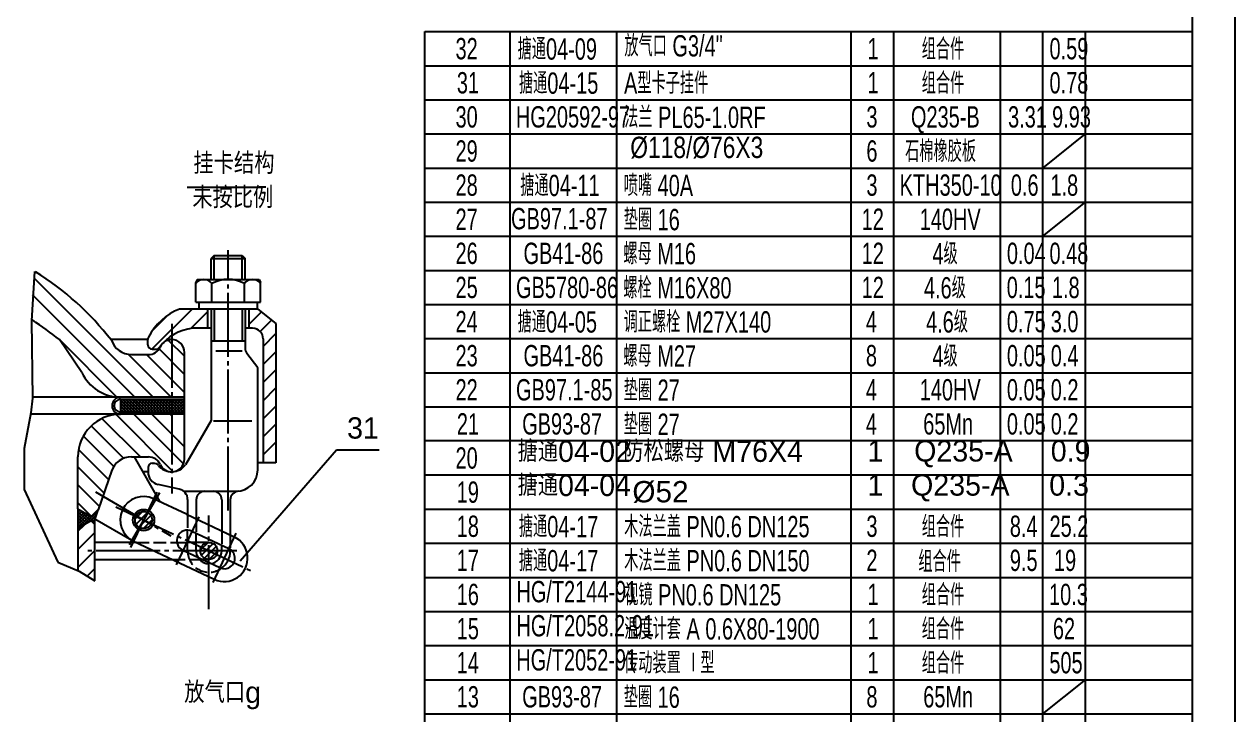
# Model space of a CAD drawing. Extents: x -934 to 561, y -220 to 621.
# Drawn here: x 277.2 to 561.2, y -59.4 to 102.6 of the extents above; entities that cross this region are included whole.
import ezdxf

# ---------------------------------------------------------------- set-up
doc = ezdxf.new("R2010")
doc.units = 0
doc.linetypes.add('DASHDOT', pattern=[18, 15, -1, 1, -1])
doc.linetypes.add('DASHED', pattern=[4, 3, -1])
doc.layers.get('0').update_dxf_attribs({"linetype": 'CONTINUOUS'})
for name, color, linetype in [('1', 7, 'CONTINUOUS'), ('2', 94, 'DASHDOT'), ('3', 2, 'DASHED'), ('5', 214, 'CONTINUOUS')]:
    doc.layers.add(name, color=color, linetype=linetype)
doc.styles.add('STYLE1', font='cadt_en.shx', dxfattribs={"width": 0.799282, "bigfont": 'cadt_hz.shx'})
doc.styles.add('STYLE40', font='cadt_en.shx', dxfattribs={"width": 1.043885, "bigfont": 'cadt_hz.shx'})

# ---------------------------------------------------------------- blocks, each defined once
blk = doc.blocks.new('*U65')
at = {"layer": '1'}
for p, q in [((318.6, -20.74), (320.36, -18.98, 1)), ((318.83, -21.92), (321.54, -19.21)), ((319.51, -22.66), (322.27, -19.89)), ((320.62, -22.97), (322.59, -21))]:
    blk.add_line(p, q, dxfattribs=at)
blk = doc.blocks.new('*U66')
at = {"layer": '1'}
for p, q in [((303.27, -13.44), (304.98, -11.73, 1)), ((303.48, -14.65), (306.18, -11.94)), ((304.16, -15.39), (306.93, -12.62)), ((305.24, -15.71), (307.25, -13.7))]:
    blk.add_line(p, q, dxfattribs=at)
blk = doc.blocks.new('*U67')
for p, q in [((289.84, -11.22), (289.92, -11.14)), ((290.1, -11.25), (292.84, -13.99)), ((289.84, -11.93), (290.37, -11.4)), ((289.84, -12.64), (290.82, -11.66)), ((292.39, -14.25), (289.84, -11.7)), ((289.84, -13.34), (291.27, -11.92)), ((289.84, -14.05), (291.71, -12.18)), ((289.84, -12.4), (291.94, -14.5)), ((289.84, -14.76), (292.16, -12.44)), ((289.84, -15.47), (292.61, -12.7)), ((291.5, -14.76), (289.84, -13.11)), ((289.84, -13.82), (291.05, -15.02)), ((290.92, -15.1), (294.47, -11.54)), ((293.84, -14.28), (291.77, -12.21)), ((292.59, -14.13), (294.11, -12.61)), ((293.08, -12.81), (293.84, -13.58)), ((293.25, -14.18), (293.84, -13.59)), ((293.98, -13), (293.43, -12.46)), ((293.79, -12.11), (294.16, -12.48)), ((294.34, -11.95), (294.14, -11.75)), ((290.6, -15.28), (289.84, -14.53)), ((289.84, -15.23), (290.15, -15.54)), ((293.61, -14.53), (293.84, -14.29, 1))]:
    blk.add_line(p, q)
blk = doc.blocks.new('*U68')
for p, q in [((299.84, 12.21), (302.22, 14.59)), ((299.84, 12.92), (301.52, 14.59)), ((299.84, 13.63), (300.81, 14.59)), ((299.84, 14.33), (300.1, 14.59)), ((299.84, 14.37), (302.62, 11.59)), ((299.93, 11.59), (302.93, 14.59)), ((300.32, 14.59), (303.32, 11.59)), ((300.64, 11.59), (303.64, 14.59)), ((301.03, 14.59), (304.03, 11.59)), ((301.34, 11.59), (304.34, 14.59)), ((301.74, 14.59), (304.74, 11.59)), ((302.05, 11.59), (305.05, 14.59)), ((302.45, 14.59), (305.45, 11.59)), ((302.76, 11.59), (305.76, 14.59)), ((303.15, 14.59), (306.15, 11.59)), ((303.46, 11.59), (306.46, 14.59)), ((303.86, 14.59), (306.86, 11.59)), ((304.17, 11.59), (307.17, 14.59)), ((304.57, 14.59), (307.57, 11.59)), ((304.88, 11.59), (307.88, 14.59)), ((305.27, 14.59), (308.27, 11.59)), ((305.59, 11.59), (308.59, 14.59)), ((305.98, 14.59), (308.98, 11.59)), ((306.29, 11.59), (309.29, 14.59)), ((306.69, 14.59), (309.69, 11.59)), ((307, 11.59), (310, 14.59)), ((307.39, 14.59), (310.39, 11.59)), ((307.71, 11.59), (310.71, 14.59)), ((308.1, 14.59), (311.1, 11.59)), ((308.41, 11.59), (311.41, 14.59)), ((308.81, 14.59), (311.81, 11.59)), ((309.12, 11.59), (312.12, 14.59)), ((309.52, 14.59), (312.52, 11.59)), ((309.83, 11.59), (312.83, 14.59)), ((310.22, 14.59), (313.22, 11.59)), ((310.54, 11.59), (313.54, 14.59)), ((310.93, 14.59), (313.93, 11.59)), ((311.24, 11.59), (314.24, 14.59)), ((311.64, 14.59), (314.64, 11.59)), ((311.95, 11.59), (314.84, 14.48)), ((312.34, 14.59), (314.84, 12.09)), ((313.05, 14.59), (314.84, 12.8)), ((313.76, 14.59), (314.84, 13.51)), ((314.47, 14.59), (314.84, 14.21)), ((299.84, 13.66), (301.91, 11.59)), ((299.84, 12.95), (301.2, 11.59)), ((299.84, 12.24), (300.5, 11.59)), ((312.66, 11.59), (314.84, 13.78)), ((313.36, 11.59), (314.84, 13.07)), ((314.07, 11.59), (314.84, 12.36)), ((314.78, 11.59), (314.84, 11.66, 1))]:
    blk.add_line(p, q)
blk = doc.blocks.new('*U195')
at = {"style": 'STYLE1'}
for s, width, p in [('搪通04-02', 0.998339, (393, -0.09)), ('防松螺母 M76X4', 1.003, (417.76, -0.09)), ('1', 1.003, (475.08, 0)), ('Q235-A', 1.003, (486.01, 0)), ('0.9', 1.003, (518.06, 0)), ('搪通04-04', 0.998339, (393, -8.09)), ('1', 1.003, (475.08, -8)), ('Q235-A', 1.003, (485.29, -8)), ('0.3', 1.003, (517.7, -8))]:
    blk.add_text(s, height=5, dxfattribs=dict(at, width=width)).set_placement(p)
at = {"insert": (417.97, -9.76), "char_height": 5, "attachment_point": 7, "style": 'STYLE40'}
blk.add_mtext(' %%c52', dxfattribs=at)

msp = doc.modelspace()

# ---------------------------------------------------------------- linework, layer by layer
for p, q in [((561.22989, 620.83141), (561.22989, -220.16859)), ((551.22989, 595.83141), (551.22989, -210.16859)), ((371.22989, 100.83141), (551.22989, 100.83141, 1)), ((371.22989, 52.83141), (371.22989, 100.83141)), ((391.22989, 36.83141), (391.22989, 100.83141)), ((416.22989, 36.83141), (416.22989, 100.83141)), ((471.22989, 36.83141), (471.22989, 100.83141)), ((481.22989, 36.83141), (481.22989, 100.83141)), ((506.22989, 36.83141), (506.22989, 100.83141)), ((516.22989, 36.83141), (516.22989, 100.83141)), ((526.22989, 36.83141), (526.22989, 100.83141, 1)), ((371.22989, 92.83141), (551.22989, 92.83141)), ((371.22989, 84.83141), (551.22989, 84.83141, 1)), ((371.22989, 76.83141), (551.22989, 76.83141)), ((516.22989, 68.83141), (526.22989, 76.83141, 1)), ((371.22989, 68.83141), (551.22989, 68.83141)), ((315.44688, 64.36377), (333.04759, 64.36377)), ((371.22989, 60.83141), (551.22989, 60.83141)), ((516.22989, 52.83141), (526.22989, 60.83141, 1)), ((371.22989, 52.83141), (551.22989, 52.83141)), ((371.22989, -210.16859), (371.22989, 52.83141, 1)), ((391.22989, -167.16859), (391.22989, 52.83141)), ((416.22989, -167.16859), (416.22989, 52.83141)), ((471.22989, -167.16859), (471.22989, 52.83141)), ((481.22989, -167.16859), (481.22989, 52.83141)), ((506.22989, -167.16859), (506.22989, 52.83141)), ((516.22989, -161.16859), (516.22989, 52.83141)), ((526.22989, -167.16859), (526.22989, 52.83141)), ((321.83645, 42.71592), (321.83645, 48.35573)), ((328.33645, 42.71592), (328.33645, 48.35573)), ((279.64472, 44.58999), (278.98942, 33.01289)), ((307.45919, 15.09188), (279.5471, 43.00397)), ((371.22989, 44.83141), (551.22989, 44.83141)), ((303.21655, 15.09188), (279.19795, 39.11048)), ((316.6116, 35.75523), (307.2108, 26.35444)), ((307.33664, 30.72292), (310.83529, 34.22157)), ((316.29744, 31.19844), (320.21839, 35.11939)), ((321.83645, 35.75523), (321.83645, 28.19397)), ((328.33645, 35.75523), (328.33645, 28.19397)), ((329.95452, 32.12759), (332.91211, 35.08519)), ((371.22989, 36.83141), (551.22989, 36.83141)), ((278.98942, 33.01289), (279.20785, 14.8827)), ((332.58237, 30.5128), (335.26152, 33.19196)), ((298.93235, 15.13344), (285.56204, 28.50375)), ((311.03941, 28.48223), (314.8431, 24.67853)), ((333.30446, 26.99226), (336.30446, 29.99226)), ((371.22989, 28.83141), (551.22989, 28.83141)), ((308.87135, 26.40764), (314.8431, 20.43589)), ((333.30446, 22.74962), (336.30446, 25.74962)), ((311.70183, 15.09188), (301.64297, 25.15074)), ((305.94447, 25.09188), (314.8431, 16.19325)), ((333.30446, 18.50697), (336.30446, 21.50697)), ((371.22989, 20.83141), (551.22989, 20.83141)), ((333.30446, 14.26433), (336.30446, 17.26433)), ((279.20785, 14.8827), (278.77098, 11.38773)), ((278.77098, 11.38773), (277.24193, 3.08716)), ((333.30446, 10.02169), (336.30446, 13.02169)), ((371.22989, 12.83141), (551.22989, 12.83141)), ((304.48863, 1.09188), (295.48718, 10.09333)), ((298.78717, 11.03598), (312.20888, -2.38573, 1)), ((302.97391, 11.09188), (314.61685, -0.55106)), ((307.21655, 11.09188), (314.8431, 3.46533)), ((333.30446, 5.77905), (336.30446, 8.77905)), ((298.24053, -1.1453), (291.11778, 5.97745)), ((300.58868, 0.74919), (293.00993, 8.32794)), ((277.24193, 3.08716), (277.24193, -6.52402)), ((297.0271, -4.17451), (289.99943, 2.85316)), ((333.30446, 1.53641), (336.30446, 4.53641)), ((551.22989, 4.83141), (371.22989, 4.83141)), ((327.86978, -23.28065), (350.4842, 2.71083)), ((295.93924, -7.3293), (289.8431, -1.23315)), ((294.85139, -10.48408), (289.8431, -5.4758)), ((551.22989, -3.16859), (371.22989, -3.16859)), ((277.24193, -6.52402), (285.10562, -23.56203)), ((289.8431, -9.71844), (293.00993, -12.88526)), ((371.22989, -11.16859), (551.22989, -11.16859)), ((294.47822, -11.52513), (294.42414, -11.47105, 6.28319)), ((289.8431, -16.36344), (291.37137, -14.83517)), ((289.8431, -20.60608), (293.8431, -16.60608)), ((371.22989, -19.16859), (551.22989, -19.16859)), ((289.8431, -24.84872), (293.8431, -20.84872)), ((285.10562, -23.56203), (290.12965, -25.74639)), ((293.8431, -25.09136), (292.02798, -26.90648)), ((290.12965, -25.74639), (293.8431, -28.01572)), ((371.22989, -27.16859), (551.22989, -27.16859)), ((371.22989, -35.16859), (551.22989, -35.16859)), ((371.22989, -43.16859), (551.22989, -43.16859)), ((371.22989, -51.16859), (551.22989, -51.16859)), ((516.22989, -59.16859), (526.22989, -51.16859, 1)), ((371.22989, -59.16859), (551.22989, -59.16859))]:
    msp.add_line(p, q)
at = {"layer": '1'}
for p, q in [((321.83645, 48.35573), (321.08645, 47.60573)), ((321.83645, 48.35573), (328.33645, 48.35573)), ((328.33645, 48.35573), (329.08645, 47.60573)), ((321.08645, 42.71592), (321.08645, 47.60573)), ((321.08645, 47.60573), (329.08645, 47.60573)), ((329.08645, 42.71592), (329.08645, 47.60573, 6.28319)), ((317.81521, 42.71592), (317.46521, 41.96592)), ((317.81521, 42.71592), (332.3577, 42.71592)), ((332.3577, 42.71592), (332.7077, 41.96592)), ((317.46521, 37.38259), (317.46521, 41.96592)), ((321.27583, 37.38259), (321.27583, 41.71592)), ((328.89708, 37.38259), (328.89708, 41.71592)), ((332.7077, 37.38259), (332.7077, 41.96592)), ((317.46521, 37.38259), (332.7077, 37.38259)), ((318.17289, 37.38259), (318.17289, 35.75523, 6.28319)), ((331.9669, 35.75523), (331.9669, 37.38259)), ((332.08062, 35.75523), (313.67289, 35.75523)), ((320.21839, 35.75523), (320.21839, 31.25523)), ((321.08645, 35.75523), (321.08645, 9.60731)), ((329.08645, 35.75523), (329.08645, 26.55894, 6.28319)), ((329.95452, 35.75523), (329.95452, 31.25523)), ((332.08062, 35.75523), (336.30446, 32.35152)), ((321.08645, 31.25523), (316.73888, 31.25523)), ((330.80446, 31.25523), (329.08645, 31.25523)), ((336.30446, 32.35152), (336.30446, -0.29097)), ((290.76171, 20.9052), (285.49778, 28.59765)), ((306.24048, 28.59188), (297.57961, 28.59188)), ((306.24048, 28.59188), (297.6362, 28.59188, 6.28319)), ((306.24048, 27.35444), (306.24048, 28.5932)), ((311.8431, 28.59188), (310.6266, 28.59188)), ((333.30446, 28.75523), (333.30446, -0.29097)), ((307.24048, 26.35444), (308.13209, 26.35444, 6.28319)), ((314.8431, 15.09188), (314.8431, 25.59188)), ((329.08645, 28.19397), (321.08645, 28.19397)), ((328.38577, 25.87425), (322.16132, 25.87425)), ((302.40788, 25.09188), (306.38874, 25.09188)), ((332.02247, 21.96123), (329.48368, 25.36264)), ((314.8431, 0.59188), (314.8431, 20.35775)), ((332.02247, -1.9674), (332.02247, 21.96123)), ((314.8431, 15.09188), (279.08335, 15.09188, 6.28319)), ((299.8431, 14.59188), (314.8431, 14.59188, 6.28319)), ((299.8431, 14.59188), (299.8431, 11.59188)), ((299.8431, 11.59188), (314.8431, 11.59188, 6.28319)), ((314.8431, 11.09188), (278.95167, 11.09188)), ((321.08645, 9.60731), (315.0915, -0.7422)), ((321.60806, 9.56158), (330.62156, 9.56158)), ((289.8431, -11.09872), (289.8431, 1.09188, 6.28319)), ((302.40788, 1.09188), (306.38874, 1.09188)), ((309.17169, -9.4818), (303.15035, 1.09188, 6.28319)), ((350.4842, 2.71083), (360.4842, 2.71083)), ((297.77697, -1.99989), (294.5568, -11.33839)), ((306.28677, -2.40812), (305.14347, -2.40812)), ((306.28677, -1.38707), (306.28677, -2.44531)), ((307.28677, -0.38707), (307.78677, -0.38707, 6.28319)), ((336.30446, -0.29097), (332.02247, -0.29097)), ((313.62618, -6.47723), (308.6391, -5.37457, 6.28319)), ((314.64981, -6.9674), (327.02247, -6.9674)), ((289.8431, -11.09872), (292.98341, -12.91178, 6.28319)), ((289.8431, -11.09872), (289.8431, -25.6218)), ((294.54629, -11.3489), (292.98341, -12.91178)), ((294.54221, -11.33542), (293.8431, -13.40812)), ((315.30158, -12.37816), (307.6014, -8.73984)), ((315.58645, -8.91827), (315.58645, -12.51276, 6.28319)), ((317.58645, -8.9674), (317.58645, -13.45776, 6.28319)), ((323.58645, -8.9674), (323.58645, -16.29275, 6.28319)), ((325.58645, -8.9674), (325.58645, -17.23774)), ((292.98341, -13.90446), (289.8431, -15.71752)), ((292.98341, -13.90446), (293.8431, -14.76415, 6.28319)), ((293.8431, -28.01572), (293.8431, -13.40812)), ((293.8431, -13.40812), (302.47353, -18.45942)), ((315.30158, -12.37816), (326.51319, -17.67563, 6.28319)), ((315.58645, -20.9674), (315.58645, -16.07067, 6.28319)), ((316.60002, -16.3097), (325.23156, -20.38808, 6.28319)), ((317.58645, -20.9674), (317.58645, -16.77578)), ((303.56738, -18.9674), (293.8431, -18.9674)), ((302.90209, -18.68552), (321.81388, -27.6213)), ((313.06377, -18.9674), (315.58645, -18.9674)), ((320.58645, -18.9674), (317.58645, -18.9674)), ((323.58645, -20.9674), (323.58645, -19.70909, 6.28319)), ((323.09551, -24.90884), (314.46397, -20.83046)), ((325.58645, -20.9674), (325.58645, -20.59291)), ((293.8431, -22.9674), (311.96431, -22.9674)), ((320.58645, -22.9674), (318.98661, -22.9674, 6.28319))]:
    msp.add_line(p, q, dxfattribs=at)
for centre, radius in [((305.25175, -13.71268), 2.5), ((305.25175, -13.71268), 2.5), ((305.25175, -13.71268), 2), ((320.58645, -20.9674), 2)]:
    msp.add_circle(centre, radius, dxfattribs=at)
for centre, radius, start, end in [((243.43646, -13.76122), 68.74057, 37.896656, 57.9895187), ((319.37052, 40.40082), 2.31511, 34.6146661, 145.3853339), ((325.08645, 34.9555), 7.76043, 60.5915139, 119.4084861), ((330.80239, 40.40082), 2.31511, 34.6146661, 145.3853339), ((318.93982, 22.61838), 14.15335, 111.8472221, 152.5270692), ((199.54726, -82.38184), 140.37072, 52.2432156, 55.4244311), ((317.94414, 20.14383), 11.17658, 96.190684, 143.6292289), ((330.80446, 28.75523), 2.5, 0, 90), ((302.40788, 30.09188), 5, 199.025606, 270), ((318.78723, 22.3179), 14.1613, 153.6499875, 153.7021914), ((307.24048, 28.63395), 1, 149.0834416, 182.4090826), ((311.8431, 25.59188), 3, 83.3063586, 135.290203), ((311.8431, 25.59188), 3, 0, 90), ((307.24048, 27.35444), 1, 180, 270), ((306.38874, 28.09188), 3, 270, 335.3756816), ((308.13209, 27.35444), 1, 270, 323.6888371), ((311.8431, 25.59188), 3, 141.1818797, 155.3756816), ((331.08645, 26.55894), 2, 180, 216.7373434), ((299.8431, 25.09188), 10, 204.7505152, 270), ((299.8431, 13.09188), 2, 90, 270), ((299.8431, 13.09188), 1.5, 90, 270), ((299.8431, 1.09188), 10, 90, 180), ((302.40788, -3.90812), 5, 90, 160.974394), ((306.38874, -1.90812), 3, 24.6243184, 90), ((311.8431, 0.59188), 3, 270, 360), ((307.28677, -1.38707), 1, 90, 180), ((309.28677, -2.44531), 3, 180, 257.5322811), ((307.58318, -1.88707), 1.5, 39.237484, 90), ((311.8431, 1.59188), 4, 219.3396327, 324.3714875), ((311.8431, 0.59188), 3, 204.6243184, 276.6936414), ((327.02247, -1.9674), 5, 270, 360), ((305.25175, -13.71268), 5.5, 64.7093631, 244.7093631), ((313.08645, -8.91827), 2.5, 0, 77.5322811), ((319.58645, -8.9674), 2, 90, 180), ((321.58645, -8.9674), 2, 0, 90), ((327.58645, -8.9674), 2, 90, 180), ((315.53199, -18.57008), 2.5, 64.7093631, 244.7093631), ((324.16354, -22.64846), 5.5, 244.7093631, 424.7093631), ((320.58645, -20.9674), 5, 180, 184.6005709), ((320.58645, -20.9674), 3, 180, 210.8688771), ((320.58645, -20.9674), 3, 278.5498492, 360), ((324.16354, -22.64846), 2.5, 244.7093631, 424.7093631), ((320.58645, -20.9674), 5, 305.244892, 360)]:
    msp.add_arc(centre, radius, start, end, dxfattribs=at)
at = {"layer": '2'}
for p, q in [((325.08645, -11.45024), (325.08645, 49.5991)), ((311.8431, 32.29579), (311.8431, -7.45992)), ((311.8431, 32.29579), (311.8431, -7.45992)), ((311.8431, 10.70797), (311.45919, 11.09188)), ((293.96212, -7.10498), (311.6292, -17.44534)), ((308.96238, -7.37287), (301.82996, -19.55901)), ((308.343, -7.17033), (302.2085, -20.15345)), ((298.71507, -10.62412), (330.65819, -25.71717)), ((318.18184, -12.96191), (312.85796, -24.22943)), ((320.58645, -34.58256), (320.58645, -12.65322)), ((326.92452, -16.80509), (321.47683, -28.33465)), ((327.14234, -20.9674), (291.98999, -20.9674))]:
    msp.add_line(p, q, dxfattribs=at)
at = {"layer": '3'}
for p, q in [((315.58645, -12.51276), (315.58645, -16.07067)), ((317.58645, -13.45776), (317.58645, -16.77578)), ((323.58645, -16.29275), (323.58645, -19.61077)), ((303.56738, -18.9674), (313.06377, -18.9674, 6.28319)), ((317.58645, -18.9674), (315.58645, -18.9674)), ((325.58645, -17.23774), (325.58645, -20.59291)), ((311.96431, -22.9674), (318.98661, -22.9674))]:
    msp.add_line(p, q, dxfattribs=at)
for radius, start, end in [(5, 184.6005709, 305.244892), (3, 210.8688771, 278.5498492)]:
    msp.add_arc((320.58645, -20.9674), radius, start, end, dxfattribs=at)

# ---------------------------------------------------------------- block references
for name in ['*U68', '*U195', '*U67', '*U66', '*U65']:
    msp.add_blockref(name, (0, 0))

# ---------------------------------------------------------------- texts
at = {"style": 'STYLE1'}
for s, width, p in [('32', 0.7, (378.4261, 94.32891)), ('搪通04-09', 0.7, (392.99552, 94.24204)), ('放气口 G3/4"', 0.7, (418.03243, 94.99181)), ('组合件', 0.7, (487.79476, 94.24204)), ('0.59', 0.7, (517.76836, 94.32891)), ('1', 0.7, (475.08076, 94.32891)), ('31', 0.7, (378.73372, 86.32891)), ('搪通04-15', 0.7, (393.30509, 86.24204)), ('A型卡子挂件', 0.7, (417.95564, 86.24204)), ('1', 0.7, (475.08076, 86.32891)), ('组合件', 0.7, (487.79476, 86.24204)), ('0.78', 0.7, (517.76836, 86.32891)), ('30', 0.7, (378.4261, 78.32891)), ('HG20592-97', 0.7, (392.58376, 78.32891)), ('法兰 PL65-1.0RF', 0.7, (417.99482, 78.24204)), ('3', 0.7, (474.8065, 78.32891)), ('Q235-B', 0.7, (485.25899, 78.32891)), ('3.31', 0.7, (508.03988, 78.32891)), ('9.93', 0.7, (518.37275, 78.32891)), ('29', 0.7, (378.4261, 70.32891)), ('6', 0.7, (474.8065, 70.32891)), ('石棉橡胶板', 0.7, (483.89677, 70.26157)), ('挂卡结构', 1.003, (316.90886, 67.45262)), ('28', 0.7, (378.4261, 62.32891)), ('搪通04-11', 0.7, (393.6122, 62.24204)), ('喷嘴 40A', 0.7, (417.87728, 62.24204)), ('3', 0.7, (474.8065, 62.32891)), ('KTH350-10', 0.7, (482.61282, 62.32891)), ('0.6', 0.7, (508.69159, 62.32891)), ('1.8', 0.7, (517.98123, 62.32891)), ('垫圈 16', 0.7, (417.87728, 54.24204)), ('27', 0.7, (378.4261, 54.32891)), ('GB97.1-87', 0.7, (391.45408, 54.4651)), ('12', 0.7, (473.69954, 54.32891)), ('140HV', 0.7, (487.31646, 54.32891)), ('26', 0.7, (378.4261, 46.32891)), ('GB41-86', 0.7, (394.36712, 46.32891)), ('螺母 M16', 0.7, (417.78912, 46.26157)), ('12', 0.7, (473.69954, 46.32891)), ('4级', 0.7, (490.29644, 46.24641)), ('0.04', 0.7, (507.76836, 46.32891)), ('0.48', 0.7, (517.76836, 46.32891)), ('25', 0.7, (378.4261, 38.32891)), ('GB5780-86', 0.7, (392.61349, 38.32891)), ('螺栓 M16X80', 0.7, (417.78912, 38.24204)), ('12', 0.7, (473.69954, 38.32891)), ('4.6级', 0.7, (488.30701, 38.24641)), ('0.15', 0.7, (507.72463, 38.32891)), ('1.8', 0.7, (518.331, 38.32891)), ('24', 0.7, (378.4261, 30.32891)), ('搪通04-05', 0.7, (392.99564, 30.24204)), ('调正螺栓 M27X140', 0.7, (417.84789, 30.24204)), ('4', 0.7, (474.69128, 30.32891)), ('4.6级', 0.7, (488.80633, 30.24641)), ('0.75', 0.7, (507.76899, 30.32891)), ('3.0', 0.7, (518.05675, 30.32891)), ('23', 0.7, (378.4261, 22.32891)), ('GB41-86', 0.7, (394.36712, 22.32891)), ('螺母 M27', 0.7, (417.78912, 22.26157)), ('8', 0.7, (474.69128, 22.32891)), ('4级', 0.7, (490.29644, 22.24641)), ('0.05', 0.7, (507.76836, 22.32891)), ('0.4', 0.7, (518.05675, 22.32891)), ('22', 0.7, (378.4261, 14.32891)), ('GB97.1-85', 0.7, (392.61431, 14.32891)), ('垫圈 27', 0.7, (417.87728, 14.24204)), ('4', 0.7, (474.69128, 14.32891)), ('140HV', 0.7, (487.31646, 14.32891)), ('0.05', 0.7, (507.76836, 14.32891)), ('0.2', 0.7, (518.05675, 14.32891)), ('21', 0.7, (378.73372, 6.32891)), ('GB93-87', 0.7, (394.05858, 6.32891)), ('垫圈 27', 0.7, (417.87728, 6.24204)), ('65Mn', 0.7, (488.13976, 6.32891)), ('0.05', 0.7, (507.76836, 6.32891)), ('0.2', 0.7, (518.05675, 6.32891)), ('31', 1.003, (352.9842, 5.3775)), ('4', 0.7, (474.69128, 6.32891)), ('20', 0.7, (378.4261, -1.67109)), ('19', 0.7, (378.69954, -9.67109)), ('18', 0.7, (378.69954, -17.67109)), ('搪通04-17', 0.7, (393.2833, -17.75796)), ('木法兰盖 PN0.6 DN125', 0.7, (417.99482, -17.75796)), ('3', 0.7, (474.8065, -17.67109)), ('组合件', 0.7, (487.79476, -17.75796)), ('8.4', 0.7, (508.45584, -17.67109)), ('25.2', 0.7, (517.76861, -17.67109)), ('17', 0.7, (378.69954, -25.67109)), ('搪通04-17', 0.7, (393.2833, -25.75796)), ('木法兰盖 PN0.6 DN150', 0.7, (417.99482, -25.75796)), ('2', 0.7, (474.8065, -25.67109)), ('组合件', 0.7, (486.99376, -25.93896)), ('9.5', 0.7, (508.45584, -25.67109)), ('19', 0.7, (518.81382, -25.67109)), ('HG/T2144-91', 0.7, (392.70341, -33.00819)), ('视镜 PN0.6 DN125', 0.7, (417.99482, -33.75796)), ('组合件', 0.7, (487.79476, -33.75796)), ('16', 0.7, (378.69954, -33.67109)), ('1', 0.7, (475.08076, -33.67109)), ('10.3', 0.7, (517.6555, -33.67109)), ('15', 0.7, (378.69954, -41.67109)), ('HG/T2058.2-91', 0.7, (392.71265, -41.00819)), ('温度计套 A 0.6X80-1900', 0.7, (418.00624, -41.73843)), ('1', 0.7, (475.08076, -41.67109)), ('组合件', 0.7, (487.79476, -41.75796)), ('62', 0.7, (518.55577, -41.67109)), ('14', 0.7, (378.69954, -49.67109)), ('HG/T2052-91', 0.7, (392.67623, -49.00819)), ('传动装置 Ⅰ型', 0.7, (417.96543, -49.7189)), ('1', 0.7, (475.08076, -49.67109)), ('组合件', 0.7, (487.79476, -49.75796)), ('505', 0.7, (517.72389, -49.67109)), ('13', 0.7, (378.69954, -57.67109)), ('GB93-87', 0.7, (394.05858, -57.67109)), ('垫圈 16', 0.7, (417.87728, -57.75796)), ('8', 0.7, (474.8065, -57.67109)), ('65Mn', 0.7, (488.13976, -57.67109))]:
    msp.add_text(s, height=5, dxfattribs=dict(at, width=width)).set_placement(p)
msp.add_text('未按比例', height=5, dxfattribs=at).set_placement((316.68539, 59.41127))
at = {"insert": (417.9337, 70.99181), "char_height": 5, "attachment_point": 7, "style": 'STYLE1'}
msp.add_mtext(' %%c118/%%c76X3', dxfattribs=at)
at = {"layer": '5', "style": 'STYLE1', "width": 1.003}
msp.add_text('放气口g', height=5, dxfattribs=at).set_placement((314.78052, -56.61249))

doc.saveas('drawing.dxf')
